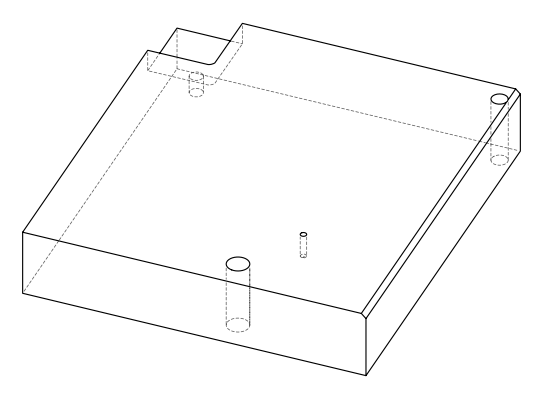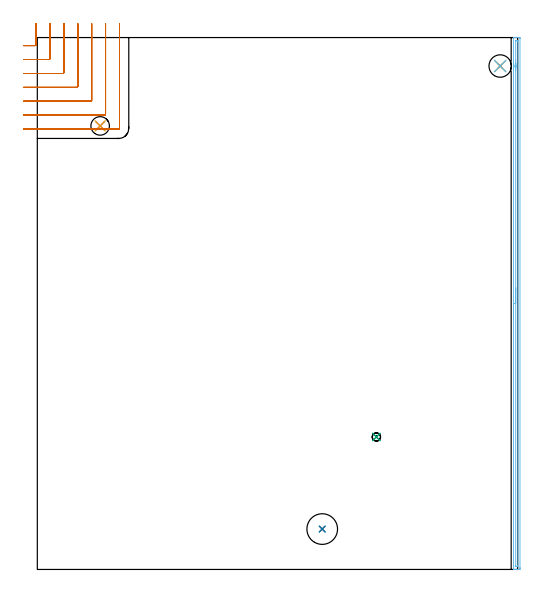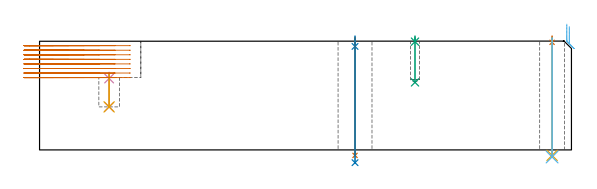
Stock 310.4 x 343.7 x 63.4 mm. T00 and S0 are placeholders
(PLAN: 13 operations, 9 tool changes, 16.9 min)
(1 SPOT_DRILL | STEP1HOLE | NXT0321_9005460120000 | 0.03 min | 2 mm3)
(2 SPOT_DRILL_1 | STEP1HOLE_1 | NXT0321_9005460120000 | 0.05 min | 183 mm3)
(3 SPOT_DRILL_2 | STEP1POCKET | NXT0321_9005460120000 | 0.03 min | 0 mm3)
(4 SPOT_DRILL_3 | STEP1POCKET_1 | NXT0321_9005460120000 | 0.03 min | 2294 mm3)
(5 DRILL_THROUGH_HOLE_INTO_CENTER | STEP1HOLE | NXT0301_065 | 0.28 min | 4378 mm3)
(6 DRILL_TO_ENLARGE_THROUGH_HOLE | STEP1HOLE | NXT0301_106 | 0.28 min | 6070 mm3)
(7 DRILL_THROUGH_HOLE_INTO_CENTER_1 | STEP1HOLE_1 | NXT0301_065 | 0.28 min | 4248 mm3)
(8 DRILL_TO_ENLARGE_THROUGH_HOLE_1 | STEP1HOLE_1 | UGT0301_264 | 0.29 min | 15070 mm3)
(9 DRILL_BLIND_HOLE_INTO_CENTER | STEP1POCKET | UGT0301_178 | 0.11 min | 519 mm3)
(10 DRILL_BLIND_HOLE_INTO_CENTER_1 | STEP1POCKET_1 | NXT0301_042 | 0.08 min | 650 mm3)
(11 DRILL_TO_ENLARGE_BLIND_HOLE | STEP1POCKET_1 | UGT0301_373 | 0.08 min | 1376 mm3)
(12 AREA_MILL | FG_CHAMFER_SURFACE | UGT0205_001 | 5.66 min | 3034 mm3)
(13 MILL_CORNER_NOTCH_RECTANGULAR | CORNER_NOTCH_RECTANGULAR | NXT0201_011 | Follow Part, ap 3, ae 75% | 9.74 min | 79103 mm3)
(TOOL NXT0321_9005460120000 | NC Spot Drill, 142deg, 12mm, Carbide, Uncoated | D12 PA142 FL30 Z2)
(TOOL NXT0301_065 | Carbide Drill 9.4mm [860.1-0940-075A1-MM 2214] | D9.4 PA140 FL98 Z2)
(TOOL NXT0301_106 | Carbide Drill 14.5mm [860.1-1450-073A1-MM 2214] | D14.5 PA140 FL83 Z2)
(TOOL UGT0301_264 | Twist Drill 19.8 mm | D19.8 PA118 FL140 Z2)
(TOOL UGT0301_178 | Twist Drill 5.4 mm | D5.4 PA118 FL55 Z2)
(TOOL NXT0301_042 | Carbide Drill 7.1mm [860.1-0710-057A1-MM 2214] | D7.1 PA140 FL85 Z2)
(TOOL UGT0301_373 | Twist Drill Flat Bottom 12 mm | D12 PA180 FL101 Z2)
(TOOL UGT0205_001 | Chamfer Mill 20 x 3 x 45 deg. | D20 FL50 Z2)
(TOOL NXT0201_011 | ENDMILL 12mm [2P460-1200-NA 1630] | D12 FL38 Z6)
(OP 1 SPOT_DRILL)
G17 G21 G94 G90
T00 M6
G54
G17 G0 G90 X299.1 Y325.3 S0 M3
G43 Z73.4 H0
G94 G81 G98 Z62.772 F250. R66.4
G80
M5
M2
(OP 2 SPOT_DRILL_1)
G17 G21 G94 G90
T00 M6
G54
G17 G0 G90 X184.1 Y26.1 S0 M3
G43 Z73.4 H0
G94 G81 G98 Z60.4 F250. R66.4
G80
M5
M2
(OP 3 SPOT_DRILL_2)
G17 G21 G94 G90
T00 M6
G54
G17 G0 G90 X219.1 Y85.6 S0 M3
G43 Z73.4 H0
G94 G81 G98 Z63.168 F250. R66.4
G80
M5
M2
(OP 4 SPOT_DRILL_3)
G17 G21 G94 G90
T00 M6
G54
G17 G0 G90 X40.6 Y286.6 S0 M3
G43 Z73.4 H0
G94 G81 G98 Z41.679 F250. R45.2
G80
M5
M2
(OP 5 DRILL_THROUGH_HOLE_INTO_CENTER)
G17 G21 G94 G90
T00 M6
G54
G17 G0 G90 X299.1 Y325.3 S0 M3
G43 Z73.4 H1
G94 G73 G98 Z-3.211 F250. Q8.326 R65.4
G80
M5
M2
(OP 6 DRILL_TO_ENLARGE_THROUGH_HOLE)
G17 G21 G94 G90
T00 M6
G54
G17 G0 G90 X299.1 Y325.3 S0 M3
G43 Z73.4 H1
G94 G73 G98 Z-4.139 F250. Q13.508 R65.4
G80
M5
M2
(OP 7 DRILL_THROUGH_HOLE_INTO_CENTER_1)
G17 G21 G94 G90
T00 M6
G54
G17 G0 G90 X184.1 Y26.1 S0 M3
G43 Z73.4 H1
G94 G73 G98 Z-3.211 F250. Q8.326 R65.4
G80
M5
M2
(OP 8 DRILL_TO_ENLARGE_THROUGH_HOLE_1)
G17 G21 G94 G90
T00 M6
G54
G17 G0 G90 X184.1 Y26.1 S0 M3
G43 Z73.4 H0
G94 G73 G98 Z-7.449 F250. Q17.712 R65.4
G80
M5
M2
(OP 9 DRILL_BLIND_HOLE_INTO_CENTER)
G17 G21 G94 G90
T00 M6
G54
G17 G0 G90 X219.1 Y85.6 S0 M3
G43 Z73.4 H0
G94 G81 G98 Z39.4 F250. R65.4
G80
M5
M2
(OP 10 DRILL_BLIND_HOLE_INTO_CENTER_1)
G17 G21 G94 G90
T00 M6
G54
G17 G0 G90 X40.6 Y286.6 S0 M3
G43 Z73.4 H1
G94 G81 G98 Z25.1 F250. R44.2
G80
M5
M2
(OP 11 DRILL_TO_ENLARGE_BLIND_HOLE)
G17 G21 G94 G90
T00 M6
G54
G17 G0 G90 X40.6 Y286.6 S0 M3
G43 Z73.4 H0
G94 G81 G98 Z25.1 F250. R44.2
G80
M5
M2
(OP 12 AREA_MILL)
G17 G21 G94 G90
T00 M6
G54
G17 G0 G90 X307.705 Y161.862 S1061 M3
G43 Z73.4 H0
Z73.395
G94 G1 Y161.9 Z72.523 F250.
Y162.014 Z71.658
Y162.203 Z70.807
Y162.465 Z69.975
Y162.799 Z69.169
Y163.202 Z68.395
Y163.67 Z67.659
Y164.201 Z66.967
Y164.791 Z66.324
Y165.434 Z65.734
Y166.126 Z65.203
Y166.862 Z64.735
Y167.636 Z64.332
Y168.442 Z63.998
Y169.274 Z63.735
Y170.125 Z63.547
Y170.99 Z63.433
Y171.862 Z63.395
X307.71 Y323.462 Z63.39
Y323.61 Z63.385
X307.734 Y323.769 Z63.36
X307.781 Y324.045 Z63.314
X307.809 Y324.212 Z63.286
X307.818 Y324.295 Z63.276
X307.863 Y324.659 Z63.235
X307.865 Y324.699 Z63.233
X307.869 Y324.788 Z63.225
X307.873 Y324.853 Z63.222
X307.874 Y324.897 Z63.218
X307.887 Y325.106 Z63.208
X307.886 Y325.282 Z63.205
X307.885 Y325.553 Z63.207
X307.883 Y325.577 Z63.208
X307.877 Y325.689 Z63.218
X307.855 Y325.999 Z63.236
X307.843 Y326.083 Z63.246
X307.801 Y326.447 Z63.298
X307.731 Y326.877 Z63.369
X307.717 Y326.977 Z63.382
X307.716 Y327.004 Z63.384
X307.709 Y327.847 Z63.39
X307.7 Y343.518 Z63.4
X307.702 Y343.69 Z63.388
X307.84 Y343.697 Z63.252
X307.985 Y343.7 Z63.114
X308.215 Z62.884
X308.926 Z62.169
X310.155 Z60.942
X310.674 Z60.42
X311.289 Z59.806
X311.549 Y343.696 Z59.547
X311.892 Y343.69 Z59.204
X311.896 Y343.427 Z59.201
X311.9 Y343.071 Z59.2
Y1.163
X311.899 Y0.629 Z59.201
X311.896 Y0.273 Z59.202
X311.892 Y0.01 Z59.204
X311.549 Y0. Z59.547
X311.289 Z59.806
X310.674 Z60.42
X309.281 Z61.815
X308.926 Z62.169
X307.985 Z63.114
X307.84 Y0.003 Z63.252
X307.702 Y0.01 Z63.389
X307.7 Y0.182 Z63.4
X307.705 Y171.862 Z63.395
X309.119 Z61.981
X309.124 Y322.304 Z61.976
X309.125 Y322.507 Z61.975
X309.131 Y323.191 Z61.969
X309.136 Y323.401 Z61.964
X309.213 Y324.001 Z61.887
X309.248 Y324.295 Z61.852
X309.285 Y324.821 Z61.815
X309.297 Y325.189 Z61.803
X309.292 Y325.709 Z61.808
X309.267 Y326.083 Z61.833
X309.203 Y326.694 Z61.897
X309.171 Y326.977 Z61.929
X309.131 Y327.324 Z61.969
X309.126 Y327.667 Z61.974
X309.123 Y328.766 Z61.977
X309.116 Y341.283 Z61.984
X309.118 Y341.633 Z61.982
X309.12 Y341.676 Z61.98
X309.121 Y341.689 Z61.979
X309.148 Y341.692 Z61.952
X309.257 Y341.697 Z61.843
X309.393 Y341.7 Z61.707
X309.8 Z61.3
X310.267 Z60.833
X310.433 Y341.697 Z60.667
X310.467 Y341.693 Z60.633
X310.478 Y341.69 Z60.622
X310.48 Y341.679 Z60.62
X310.483 Y341.64 Z60.617
X310.485 Y341.476 Z60.615
Y2.417
X310.483 Y2.066 Z60.617
X310.481 Y2.024 Z60.619
X310.48 Y2.01 Z60.62
X310.452 Y2.008 Z60.648
X310.343 Y2.003 Z60.757
X310.207 Y2. Z60.893
X309.8 Z61.3
X309.333 Z61.767
X309.167 Y2.003 Z61.933
X309.133 Y2.007 Z61.967
X309.122 Y2.01 Z61.978
X309.12 Y2.021 Z61.98
X309.117 Y2.06 Z61.983
X309.115 Y2.223 Z61.985
X309.119 Y171.862 Z61.981
Y172.733 Z62.019
X309.12 Y173.598 Z62.132
Y174.45 Z62.321
Y175.282 Z62.584
Y176.088 Z62.917
Y176.862 Z63.32
Y177.598 Z63.789
Y178.29 Z64.32
Y178.933 Z64.909
Y179.522 Z65.552
Y180.053 Z66.245
Y180.522 Z66.98
Y180.925 Z67.754
Y181.259 Z68.56
Y181.521 Z69.392
Y181.71 Z70.244
Y181.824 Z71.109
Y181.862 Z71.98
G0 Z73.4
M5
M2
(OP 13 MILL_CORNER_NOTCH_RECTANGULAR)
G17 G21 G94 G90
T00 M6
G54
G17 G0 G90 X-9. Y338.5 S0 M3
G43 Z73.499 H1
Z60.836
G94 G1 X-6. F250.
X-1.496 F500.
G3 X-0.9 Y339.096 R0.6
G1 Y349.632
Y352.632 F250.
G0 Z73.499
X-9. Y329.5
Z60.836
G1 X-6.
X7.504 F500.
G3 X8.1 Y330.096 R0.6
G1 Y349.7
Y352.7 F250.
G0 Z73.499
X-9. Y320.5
Z60.836
G1 X-6.
X16.504 F500.
G3 X17.1 Y321.096 R0.6
G1 Y349.7
Y352.7 F250.
G0 Z73.499
X-9. Y311.5
Z60.836
G1 X-6.
X25.504 F500.
G3 X26.1 Y312.096 R0.6
G1 Y349.7
Y352.7 F250.
G0 Z73.499
X-9. Y302.5
Z60.836
G1 X-6.
X34.504 F500.
G3 X35.1 Y303.096 R0.6
G1 Y349.7
Y352.7 F250.
G0 Z73.499
X-9. Y293.5
Z60.836
G1 X-6.
X43.503 F500.
G3 X44.1 Y294.097 R0.6
G1 Y349.7
Y352.7 F250.
G0 Z73.499
X-9. Y284.5
Z60.836
G1 X-6.
X52.503 F500.
G3 X53.1 Y285.097 R0.6
G1 Y349.7
Y352.7 F250.
G0 Z73.499
X-9. Y338.5
Z58.174
G1 X-6.
X-1.496 F500.
G3 X-0.9 Y339.096 R0.6
G1 Y349.632
Y352.632 F250.
G0 Z73.499
X-9. Y329.5
Z58.174
G1 X-6.
X7.504 F500.
G3 X8.1 Y330.096 R0.6
G1 Y349.7
Y352.7 F250.
G0 Z73.499
X-9. Y320.5
Z58.174
G1 X-6.
X16.504 F500.
G3 X17.1 Y321.096 R0.6
G1 Y349.7
Y352.7 F250.
G0 Z73.499
X-9. Y311.5
Z58.174
G1 X-6.
X25.504 F500.
G3 X26.1 Y312.096 R0.6
G1 Y349.7
Y352.7 F250.
G0 Z73.499
X-9. Y302.5
Z58.174
G1 X-6.
X34.504 F500.
G3 X35.1 Y303.096 R0.6
G1 Y349.7
Y352.7 F250.
G0 Z73.499
X-9. Y293.5
Z58.174
G1 X-6.
X43.503 F500.
G3 X44.1 Y294.097 R0.6
G1 Y349.7
Y352.7 F250.
G0 Z73.499
X-9. Y284.5
Z58.174
G1 X-6.
X52.503 F500.
G3 X53.1 Y285.097 R0.6
G1 Y349.7
Y352.7 F250.
G0 Z73.499
X-9. Y338.5
Z55.512
G1 X-6.
X-1.496 F500.
G3 X-0.9 Y339.096 R0.6
G1 Y349.632
Y352.632 F250.
G0 Z73.499
X-9. Y329.5
Z55.512
G1 X-6.
X7.504 F500.
G3 X8.1 Y330.096 R0.6
G1 Y349.7
Y352.7 F250.
G0 Z73.499
X-9. Y320.5
Z55.512
G1 X-6.
X16.504 F500.
G3 X17.1 Y321.096 R0.6
G1 Y349.7
Y352.7 F250.
G0 Z73.499
X-9. Y311.5
Z55.512
G1 X-6.
X25.504 F500.
G3 X26.1 Y312.096 R0.6
G1 Y349.7
Y352.7 F250.
G0 Z73.499
X-9. Y302.5
Z55.512
G1 X-6.
X34.504 F500.
G3 X35.1 Y303.096 R0.6
G1 Y349.7
Y352.7 F250.
G0 Z73.499
X-9. Y293.5
Z55.512
G1 X-6.
X43.503 F500.
G3 X44.1 Y294.097 R0.6
G1 Y349.7
Y352.7 F250.
G0 Z73.499
X-9. Y284.5
Z55.512
G1 X-6.
X52.503 F500.
G3 X53.1 Y285.097 R0.6
G1 Y349.7
Y352.7 F250.
G0 Z73.499
X-9. Y338.5
Z52.849
G1 X-6.
X-1.496 F500.
G3 X-0.9 Y339.096 R0.6
G1 Y349.632
Y352.632 F250.
G0 Z73.499
X-9. Y329.5
Z52.849
G1 X-6.
X7.504 F500.
G3 X8.1 Y330.096 R0.6
G1 Y349.7
Y352.7 F250.
G0 Z73.499
X-9. Y320.5
Z52.849
G1 X-6.
X16.504 F500.
G3 X17.1 Y321.096 R0.6
G1 Y349.7
Y352.7 F250.
G0 Z73.499
X-9. Y311.5
Z52.849
G1 X-6.
X25.504 F500.
G3 X26.1 Y312.096 R0.6
G1 Y349.7
Y352.7 F250.
G0 Z73.499
X-9. Y302.5
Z52.849
G1 X-6.
X34.504 F500.
G3 X35.1 Y303.096 R0.6
G1 Y349.7
Y352.7 F250.
G0 Z73.499
X-9. Y293.5
Z52.849
G1 X-6.
X43.503 F500.
G3 X44.1 Y294.097 R0.6
G1 Y349.7
Y352.7 F250.
G0 Z73.499
X-9. Y284.5
Z52.849
G1 X-6.
X52.503 F500.
G3 X53.1 Y285.097 R0.6
G1 Y349.7
Y352.7 F250.
G0 Z73.499
X-9. Y338.5
Z50.187
G1 X-6.
X-1.496 F500.
G3 X-0.9 Y339.096 R0.6
G1 Y349.632
Y352.632 F250.
G0 Z73.499
X-9. Y329.5
Z50.187
G1 X-6.
X7.504 F500.
G3 X8.1 Y330.096 R0.6
G1 Y349.7
Y352.7 F250.
G0 Z73.499
X-9. Y320.5
Z50.187
G1 X-6.
X16.504 F500.
G3 X17.1 Y321.096 R0.6
G1 Y349.7
Y352.7 F250.
G0 Z73.499
X-9. Y311.5
Z50.187
G1 X-6.
X25.504 F500.
G3 X26.1 Y312.096 R0.6
G1 Y349.7
Y352.7 F250.
G0 Z73.499
X-9. Y302.5
Z50.187
G1 X-6.
X34.504 F500.
G3 X35.1 Y303.096 R0.6
G1 Y349.7
Y352.7 F250.
G0 Z73.499
X-9. Y293.5
Z50.187
G1 X-6.
X43.503 F500.
G3 X44.1 Y294.097 R0.6
G1 Y349.7
Y352.7 F250.
G0 Z73.499
X-9. Y284.5
Z50.187
G1 X-6.
X52.503 F500.
G3 X53.1 Y285.097 R0.6
G1 Y349.7
Y352.7 F250.
G0 Z73.499
X-9. Y338.5
Z47.525
G1 X-6.
X-1.496 F500.
G3 X-0.9 Y339.096 R0.6
G1 Y349.632
Y352.632 F250.
G0 Z73.499
X-9. Y329.5
Z47.525
G1 X-6.
X7.504 F500.
G3 X8.1 Y330.096 R0.6
G1 Y349.7
Y352.7 F250.
G0 Z73.499
X-9. Y320.5
Z47.525
G1 X-6.
X16.504 F500.
G3 X17.1 Y321.096 R0.6
G1 Y349.7
Y352.7 F250.
G0 Z73.499
X-9. Y311.5
Z47.525
G1 X-6.
X25.504 F500.
G3 X26.1 Y312.096 R0.6
G1 Y349.7
Y352.7 F250.
G0 Z73.499
X-9. Y302.5
Z47.525
G1 X-6.
X34.504 F500.
G3 X35.1 Y303.096 R0.6
G1 Y349.7
Y352.7 F250.
G0 Z73.499
X-9. Y293.5
Z47.525
G1 X-6.
X43.503 F500.
G3 X44.1 Y294.097 R0.6
G1 Y349.7
Y352.7 F250.
G0 Z73.499
X-9. Y284.5
Z47.525
G1 X-6.
X52.503 F500.
G3 X53.1 Y285.097 R0.6
G1 Y349.7
Y352.7 F250.
G0 Z73.499
X-9. Y338.5
Z44.862
G1 X-6.
X-1.496 F500.
G3 X-0.9 Y339.096 R0.6
G1 Y349.632
Y352.632 F250.
G0 Z73.499
X-9. Y329.5
Z44.862
G1 X-6.
X7.504 F500.
G3 X8.1 Y330.096 R0.6
G1 Y349.7
Y352.7 F250.
G0 Z73.499
X-9. Y320.5
Z44.862
G1 X-6.
X16.504 F500.
G3 X17.1 Y321.096 R0.6
G1 Y349.7
Y352.7 F250.
G0 Z73.499
X-9. Y311.5
Z44.862
G1 X-6.
X25.504 F500.
G3 X26.1 Y312.096 R0.6
G1 Y349.7
Y352.7 F250.
G0 Z73.499
X-9. Y302.5
Z44.862
G1 X-6.
X34.504 F500.
G3 X35.1 Y303.096 R0.6
G1 Y349.7
Y352.7 F250.
G0 Z73.499
X-9. Y293.5
Z44.862
G1 X-6.
X43.503 F500.
G3 X44.1 Y294.097 R0.6
G1 Y349.7
Y352.7 F250.
G0 Z73.499
X-9. Y284.5
Z44.862
G1 X-6.
X52.503 F500.
G3 X53.1 Y285.097 R0.6
G1 Y349.7
Y352.7 F250.
G0 Z73.499
X-9. Y338.5
Z42.2
G1 X-6.
X-1.496 F500.
G3 X-0.9 Y339.096 R0.6
G1 Y349.632
Y352.632 F250.
G0 Z73.499
X-9. Y329.5
Z42.2
G1 X-6.
X7.504 F500.
G3 X8.1 Y330.096 R0.6
G1 Y349.7
Y352.7 F250.
G0 Z73.499
X-9. Y320.5
Z42.2
G1 X-6.
X16.504 F500.
G3 X17.1 Y321.096 R0.6
G1 Y349.7
Y352.7 F250.
G0 Z73.499
X-9. Y311.5
Z42.2
G1 X-6.
X25.504 F500.
G3 X26.1 Y312.096 R0.6
G1 Y349.7
Y352.7 F250.
G0 Z73.499
X-9. Y302.5
Z42.2
G1 X-6.
X34.504 F500.
G3 X35.1 Y303.096 R0.6
G1 Y349.7
Y352.7 F250.
G0 Z73.499
X-9. Y293.5
Z42.2
G1 X-6.
X43.503 F500.
G3 X44.1 Y294.097 R0.6
G1 Y349.7
Y352.7 F250.
G0 Z73.499
X-9. Y284.5
Z42.2
G1 X-6.
X52.503 F500.
G3 X53.1 Y285.097 R0.6
G1 Y349.7
Y352.7 F250.
G0 Z73.499
M5
M2
